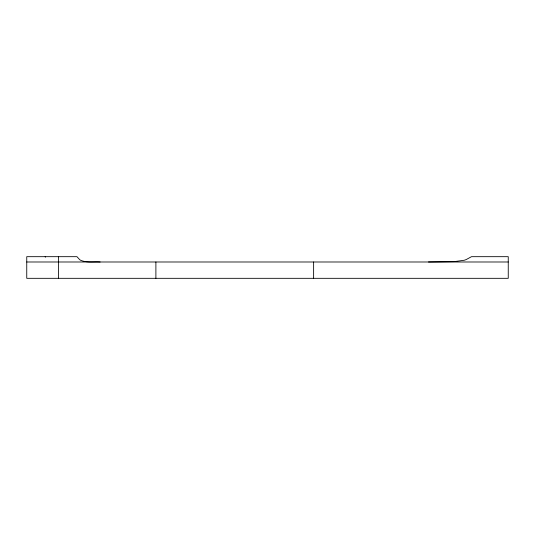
<?xml version="1.0" encoding="UTF-8"?>
<svg xmlns="http://www.w3.org/2000/svg" width="535" height="535" viewBox="0 0 535 535"><rect width="100%" height="100%" fill="white"/><g stroke="black" fill="none" stroke-linecap="round" stroke-linejoin="round"><path stroke-width="0.8" d="M26.75 261.989L508.25 261.989M428.481 261.983L454.195 261.628L464.199 260.264A19.601 19.601 0 0 0 466.406 259.455L471.495 256.68L508.25 256.68L508.25 278.32L26.75 278.32L26.75 256.68L76.96 256.68L79.501 259.455A19.601 9.797 -90 0 0 80.611 260.264C86.697 262.939 93.692 261.548 100.139 261.989M45.127 256.68L45.528 257.161M313.624 261.989L313.624 278.32M155.892 261.989L155.892 278.32M58.582 256.68L58.582 278.32"/></g></svg>
